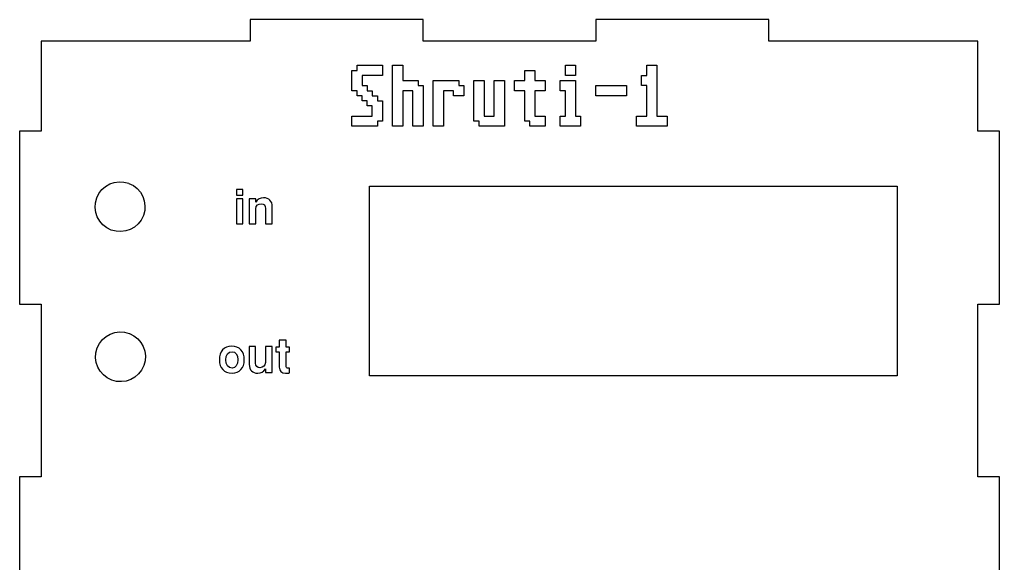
# Model space of a CAD drawing. Header units: millimetres. Extents: x 0 to 429, y 0 to 305.
# Drawn here: x 293 to 429, y 229.5 to 305 of the extents above; entities that cross this region are included whole.
import ezdxf

# ---------------------------------------------------------------- set-up
doc = ezdxf.new("R2010")
doc.units = ezdxf.units.MM
doc.layers.get('0').update_dxf_attribs({"linetype": 'CONTINUOUS'})

msp = doc.modelspace()

# ---------------------------------------------------------------- linework, layer by layer
at = {"color": 1}
for p, q in [((349, 305), (325, 305)), ((325, 305), (325, 302)), ((349, 302), (349, 305)), ((397, 305), (373, 305)), ((373, 305), (373, 302)), ((397, 302), (397, 305)), ((296, 302), (296, 289.5)), ((301, 302), (296, 302)), ((325, 302), (301, 302)), ((373, 302), (349, 302)), ((426, 302), (397, 302)), ((426, 289.5), (426, 302)), ((296, 289.5), (293, 289.5)), ((293, 289.5), (293, 265.5)), ((429, 289.5), (426, 289.5)), ((429, 265.5), (429, 289.5)), ((293, 265.5), (296, 265.5)), ((296, 265.5), (296, 241.5)), ((426, 241.5), (426, 265.5)), ((426, 265.5), (429, 265.5)), ((296, 241.5), (293, 241.5)), ((293, 241.5), (293, 217.5)), ((429, 241.5), (426, 241.5)), ((429, 217.5), (429, 241.5))]:
    msp.add_line(p, q, dxfattribs=at)
at = {"color": 7}
for p, q in [((339.12783, 296.53334), (339.12783, 297.944452)), ((339.12783, 297.944452), (339.48061, 297.944452)), ((339.48061, 297.944452), (339.83338, 297.944452)), ((339.83338, 298.297231), (339.83338, 298.650009)), ((339.83338, 298.650009), (341.59727, 298.650009)), ((339.83338, 297.944452), (339.83338, 298.297231)), ((341.59727, 298.650009), (343.36117, 298.650009)), ((343.36117, 298.650009), (343.36117, 297.944452)), ((343.36117, 297.944452), (343.36117, 297.238896)), ((344.77226, 294.416671), (344.77226, 298.650009)), ((344.77226, 298.650009), (345.47781, 298.650009)), ((345.47781, 298.650009), (346.18337, 298.650009)), ((346.18337, 298.650009), (346.18337, 297.591674)), ((363.11666, 297.238896), (363.11666, 297.944452)), ((363.11666, 297.944452), (363.82221, 297.944452)), ((363.82221, 297.944452), (364.52777, 297.944452)), ((364.52777, 297.944452), (364.52777, 297.238896)), ((368.76108, 297.944452), (368.76108, 298.650009)), ((368.76108, 298.650009), (369.46664, 298.650009)), ((368.76108, 297.238896), (368.76108, 297.944452)), ((369.46664, 298.650009), (370.1722, 298.650009)), ((370.1722, 298.650009), (370.1722, 297.944452)), ((370.1722, 297.944452), (370.1722, 297.238896)), ((380.04994, 297.944452), (380.04994, 298.650009)), ((380.04994, 298.650009), (380.7555, 298.650009)), ((380.04994, 297.238896), (380.04994, 297.944452)), ((380.7555, 298.650009), (381.46105, 298.650009)), ((381.46105, 298.650009), (381.46105, 295.122227)), ((339.12783, 295.122227), (339.12783, 296.53334)), ((341.95005, 297.238896), (340.53894, 297.238896)), ((340.53894, 297.238896), (340.53894, 296.53334)), ((340.53894, 296.53334), (340.53894, 295.827784)), ((343.36117, 297.238896), (341.95005, 297.238896)), ((346.18337, 297.591674), (346.18337, 296.53334)), ((346.18337, 296.53334), (347.2417, 296.53334)), ((347.2417, 296.53334), (348.30004, 296.53334)), ((348.30004, 296.53334), (348.30004, 296.180562)), ((350.41669, 293.358337), (350.41669, 296.53334)), ((350.41669, 296.53334), (352.18058, 296.53334)), ((352.18058, 296.53334), (353.94447, 296.53334)), ((353.94447, 296.53334), (353.94447, 296.180562)), ((356.06111, 293.711115), (356.06111, 296.53334)), ((356.06111, 296.53334), (356.76667, 296.53334)), ((356.76667, 296.53334), (357.47223, 296.53334)), ((357.47223, 296.53334), (357.47223, 294.063893)), ((358.88334, 294.063893), (358.88334, 296.53334)), ((358.88334, 296.53334), (359.5889, 296.53334)), ((359.5889, 296.53334), (360.29445, 296.53334)), ((360.29445, 296.53334), (360.29445, 293.358337)), ((361.70554, 295.827784), (361.70554, 296.53334)), ((361.70554, 296.53334), (362.4111, 296.53334)), ((362.4111, 296.53334), (363.11666, 296.53334)), ((363.11666, 296.53334), (363.11666, 297.238896)), ((364.52777, 297.238896), (364.52777, 296.53334)), ((364.52777, 296.53334), (365.23332, 296.53334)), ((365.23332, 296.53334), (365.93888, 296.53334)), ((365.93888, 296.53334), (365.93888, 295.827784)), ((368.05553, 295.827784), (368.05553, 296.53334)), ((368.05553, 296.53334), (369.11386, 296.53334)), ((369.46664, 297.238896), (368.76108, 297.238896)), ((369.11386, 296.53334), (370.1722, 296.53334)), ((370.1722, 297.238896), (369.46664, 297.238896)), ((370.1722, 296.53334), (370.1722, 294.063893)), ((379.34439, 296.53334), (379.34439, 297.238896)), ((379.34439, 297.238896), (379.69716, 297.238896)), ((379.34439, 295.827784), (379.34439, 296.53334)), ((379.69716, 297.238896), (380.04994, 297.238896)), ((339.48061, 295.122227), (339.12783, 295.122227)), ((339.83338, 295.122227), (339.48061, 295.122227)), ((339.83338, 294.769449), (339.83338, 295.122227)), ((340.53894, 295.827784), (340.89172, 295.827784)), ((340.89172, 295.827784), (341.2445, 295.827784)), ((341.2445, 295.827784), (341.2445, 295.475005)), ((341.2445, 295.475005), (341.2445, 295.122227)), ((341.2445, 295.122227), (341.59727, 295.122227)), ((341.59727, 295.122227), (341.95005, 295.122227)), ((341.95005, 295.122227), (341.95005, 294.769449)), ((346.88893, 295.122227), (346.18337, 295.122227)), ((346.18337, 295.122227), (346.18337, 292.65278)), ((347.59448, 295.122227), (346.88893, 295.122227)), ((347.59448, 292.65278), (347.59448, 295.122227)), ((348.30004, 296.180562), (348.30004, 295.827784)), ((348.30004, 295.827784), (348.65282, 295.827784)), ((348.65282, 295.827784), (349.00559, 295.827784)), ((349.00559, 295.827784), (349.00559, 293.005558)), ((352.53335, 295.122227), (351.8278, 295.122227)), ((351.8278, 295.122227), (351.8278, 292.65278)), ((353.23891, 295.122227), (352.53335, 295.122227)), ((353.23891, 294.769449), (353.23891, 295.122227)), ((353.94447, 296.180562), (353.94447, 295.827784)), ((353.94447, 295.827784), (354.29724, 295.827784)), ((354.29724, 295.827784), (354.65002, 295.827784)), ((354.65002, 295.827784), (354.65002, 295.122227)), ((354.65002, 295.122227), (354.65002, 294.416671)), ((361.70554, 295.122227), (361.70554, 295.827784)), ((362.4111, 295.122227), (361.70554, 295.122227)), ((363.11666, 295.122227), (362.4111, 295.122227)), ((363.11666, 293.005558), (363.11666, 295.122227)), ((365.23332, 295.122227), (364.52777, 295.122227)), ((364.52777, 295.122227), (364.52777, 293.358337)), ((365.93888, 295.122227), (365.23332, 295.122227)), ((365.93888, 295.827784), (365.93888, 295.122227)), ((368.05553, 295.122227), (368.05553, 295.827784)), ((368.40831, 295.122227), (368.05553, 295.122227)), ((368.76108, 295.122227), (368.40831, 295.122227)), ((368.76108, 293.358337), (368.76108, 295.122227)), ((372.9944, 295.122227), (372.9944, 295.827784)), ((372.9944, 295.827784), (375.11107, 295.827784)), ((372.9944, 294.416671), (372.9944, 295.122227)), ((375.11107, 295.827784), (377.22774, 295.827784)), ((377.22774, 295.827784), (377.22774, 295.122227)), ((377.22774, 295.122227), (377.22774, 294.416671)), ((379.69716, 295.827784), (379.34439, 295.827784)), ((380.04994, 295.827784), (379.69716, 295.827784)), ((380.04994, 293.711115), (380.04994, 295.827784)), ((381.46105, 295.122227), (381.46105, 291.594446)), ((339.83338, 294.416671), (339.83338, 294.769449)), ((340.18616, 294.416671), (339.83338, 294.416671)), ((340.53894, 294.416671), (340.18616, 294.416671)), ((340.53894, 294.063893), (340.53894, 294.416671)), ((340.53894, 293.711115), (340.53894, 294.063893)), ((341.95005, 294.769449), (341.95005, 294.416671)), ((341.95005, 294.416671), (342.30283, 294.416671)), ((342.30283, 294.416671), (342.65561, 294.416671)), ((342.65561, 294.416671), (342.65561, 294.063893)), ((342.65561, 294.063893), (342.65561, 293.711115)), ((344.77226, 290.183333), (344.77226, 294.416671)), ((353.23891, 294.416671), (353.23891, 294.769449)), ((353.94447, 294.416671), (353.23891, 294.416671)), ((354.65002, 294.416671), (353.94447, 294.416671)), ((357.47223, 294.063893), (357.47223, 291.594446)), ((358.88334, 291.594446), (358.88334, 294.063893)), ((370.1722, 294.063893), (370.1722, 291.594446)), ((375.11107, 294.416671), (372.9944, 294.416671)), ((377.22774, 294.416671), (375.11107, 294.416671)), ((340.89172, 293.711115), (340.53894, 293.711115)), ((341.2445, 293.711115), (340.89172, 293.711115)), ((341.2445, 293.358337), (341.2445, 293.711115)), ((341.2445, 293.005558), (341.2445, 293.358337)), ((341.59727, 293.005558), (341.2445, 293.005558)), ((341.95005, 293.005558), (341.59727, 293.005558)), ((341.95005, 292.300002), (341.95005, 293.005558)), ((342.65561, 293.711115), (343.00839, 293.711115)), ((343.00839, 293.711115), (343.36117, 293.711115)), ((343.36117, 293.711115), (343.36117, 292.300002)), ((346.18337, 292.65278), (346.18337, 290.183333)), ((347.59448, 290.183333), (347.59448, 292.65278)), ((349.00559, 293.005558), (349.00559, 290.183333)), ((350.41669, 290.183333), (350.41669, 293.358337)), ((351.8278, 292.65278), (351.8278, 290.183333)), ((356.06111, 290.88889), (356.06111, 293.711115)), ((360.29445, 293.358337), (360.29445, 290.183333)), ((363.11666, 290.88889), (363.11666, 293.005558)), ((364.52777, 293.358337), (364.52777, 291.594446)), ((368.76108, 291.594446), (368.76108, 293.358337)), ((380.04994, 291.594446), (380.04994, 293.711115)), ((339.12783, 290.88889), (339.12783, 291.594446)), ((339.12783, 291.594446), (340.53894, 291.594446)), ((340.53894, 291.594446), (341.95005, 291.594446)), ((341.95005, 291.594446), (341.95005, 292.300002)), ((343.36117, 292.300002), (343.36117, 290.88889)), ((357.47223, 291.594446), (358.17778, 291.594446)), ((358.17778, 291.594446), (358.88334, 291.594446)), ((364.52777, 291.594446), (365.23332, 291.594446)), ((365.23332, 291.594446), (365.93888, 291.594446)), ((365.93888, 291.594446), (365.93888, 290.88889)), ((368.05553, 290.88889), (368.05553, 291.594446)), ((368.05553, 291.594446), (368.40831, 291.594446)), ((368.40831, 291.594446), (368.76108, 291.594446)), ((370.1722, 291.594446), (370.52497, 291.594446)), ((370.52497, 291.594446), (370.87775, 291.594446)), ((370.87775, 291.594446), (370.87775, 290.88889)), ((378.63883, 290.88889), (378.63883, 291.594446)), ((378.63883, 291.594446), (379.34439, 291.594446)), ((379.34439, 291.594446), (380.04994, 291.594446)), ((381.46105, 291.594446), (382.16661, 291.594446)), ((382.16661, 291.594446), (382.87217, 291.594446)), ((382.87217, 291.594446), (382.87217, 290.88889)), ((339.12783, 290.183333), (339.12783, 290.88889)), ((340.89172, 290.183333), (339.12783, 290.183333)), ((342.65561, 290.183333), (340.89172, 290.183333)), ((343.00839, 290.88889), (342.65561, 290.88889)), ((342.65561, 290.88889), (342.65561, 290.536112)), ((342.65561, 290.536112), (342.65561, 290.183333)), ((343.36117, 290.88889), (343.00839, 290.88889)), ((345.47781, 290.183333), (344.77226, 290.183333)), ((346.18337, 290.183333), (345.47781, 290.183333)), ((348.30004, 290.183333), (347.59448, 290.183333)), ((349.00559, 290.183333), (348.30004, 290.183333)), ((351.12224, 290.183333), (350.41669, 290.183333)), ((351.8278, 290.183333), (351.12224, 290.183333)), ((356.41389, 290.88889), (356.06111, 290.88889)), ((356.76667, 290.88889), (356.41389, 290.88889)), ((356.76667, 290.536112), (356.76667, 290.88889)), ((356.76667, 290.183333), (356.76667, 290.536112)), ((358.53056, 290.183333), (356.76667, 290.183333)), ((360.29445, 290.183333), (358.53056, 290.183333)), ((363.46943, 290.88889), (363.11666, 290.88889)), ((363.82221, 290.88889), (363.46943, 290.88889)), ((363.82221, 290.536112), (363.82221, 290.88889)), ((363.82221, 290.183333), (363.82221, 290.536112)), ((364.88055, 290.183333), (363.82221, 290.183333)), ((365.93888, 290.183333), (364.88055, 290.183333)), ((365.93888, 290.88889), (365.93888, 290.183333)), ((368.05553, 290.183333), (368.05553, 290.88889)), ((369.46664, 290.183333), (368.05553, 290.183333)), ((370.87775, 290.183333), (369.46664, 290.183333)), ((370.87775, 290.88889), (370.87775, 290.183333)), ((378.63883, 290.183333), (378.63883, 290.88889)), ((380.7555, 290.183333), (378.63883, 290.183333)), ((382.87217, 290.183333), (380.7555, 290.183333)), ((382.87217, 290.88889), (382.87217, 290.183333)), ((341.57114, 281.886606), (414.82804, 281.886606)), ((341.57114, 255.562572), (341.57114, 281.886606)), ((414.82804, 281.886606), (414.82804, 255.562572)), ((323.97877, 281.426784), (323.10022, 281.426784)), ((323.10022, 281.426784), (323.10022, 280.60681)), ((323.10022, 280.60681), (323.97877, 280.60681)), ((323.97877, 280.60681), (323.97877, 281.426784)), ((323.97877, 280.138236), (323.10022, 280.138236)), ((323.10022, 280.138236), (323.10022, 276.624064)), ((323.97877, 276.624064), (323.97877, 280.138236)), ((324.85732, 280.138236), (324.85732, 276.624064)), ((325.79442, 280.138236), (324.85732, 280.138236)), ((324.85732, 280.138236), (324.85732, 280.138236)), ((325.79442, 279.669686), (325.79442, 280.138236)), ((328.07864, 276.624064), (328.07864, 279.025412)), ((325.79442, 276.624064), (325.79442, 278.732586)), ((327.14152, 278.791137), (327.14152, 276.624064)), ((323.10022, 276.624064), (323.97877, 276.624064)), ((324.85732, 276.624064), (325.79442, 276.624064)), ((327.14152, 276.624064), (328.07864, 276.624064)), ((329.98217, 260.477552), (329.04507, 260.477552)), ((329.04507, 260.477552), (329.04507, 259.540452)), ((329.98217, 259.540452), (329.98217, 260.477552)), ((322.42668, 259.657578), (322.42668, 259.657578)), ((322.48528, 258.896178), (322.48528, 258.896178)), ((325.76515, 259.599003), (324.88663, 259.599003)), ((324.88663, 259.599003), (324.88663, 257.13908)), ((325.76515, 257.314804), (325.76515, 259.599003)), ((328.04938, 259.599003), (327.11225, 259.599003)), ((327.11225, 259.599003), (327.11225, 257.373355)), ((328.04938, 256.026256), (328.04938, 259.599003)), ((329.04507, 259.540452), (328.5765, 259.540452)), ((328.5765, 259.540452), (328.5765, 258.896178)), ((328.5765, 258.896178), (329.04507, 258.896178)), ((329.04507, 258.896178), (329.04507, 256.729104)), ((329.98215, 256.963375), (329.98215, 258.896174)), ((329.98215, 258.896174), (330.45072, 258.896174)), ((330.45072, 259.540452), (329.98217, 259.540452)), ((330.45072, 258.896174), (330.45072, 259.540452)), ((330.45072, 259.540452), (330.45072, 259.540452)), ((327.11225, 256.494829), (327.11225, 256.026256)), ((327.11225, 256.026256), (328.04938, 256.026256)), ((330.45072, 256.611951), (330.275, 256.611951)), ((330.45072, 255.9677), (330.45072, 256.611951)), ((414.82804, 255.562572), (341.57114, 255.562572))]:
    msp.add_line(p, q, dxfattribs=at)
for points in [[(303.69985, 280.245991), (304.373547, 282.034724), (306.369096, 282.939368), (308.1584, 282.267189)], [(308.1694, 282.263036), (309.956412, 281.584788), (310.855972, 279.586942), (310.17924, 277.799355)], [(305.71726, 275.785729), (303.929101, 276.460945), (303.026153, 278.45726), (303.69985, 280.245991)], [(326.84867, 280.255385), (326.38012, 280.255385), (326.02869, 280.02111), (325.79442, 279.669686)], [(328.07864, 279.025412), (328.07864, 279.786835), (327.61009, 280.255385), (326.84867, 280.255385)], [(325.79442, 278.732586), (325.79442, 279.201136), (326.08727, 279.435411), (326.55582, 279.435411)], [(326.55582, 279.435411), (326.96582, 279.435411), (327.14152, 279.201136), (327.14152, 278.791137)], [(310.17924, 277.799355), (309.502508, 276.011765), (307.505422, 275.11051), (305.71726, 275.785729)], [(303.7708, 259.413909), (304.444497, 261.202642), (306.440046, 262.107285), (308.22935, 261.435106)], [(308.24035, 261.430953), (310.027362, 260.752705), (310.926922, 258.754859), (310.25019, 256.967272)], [(305.78822, 254.953646), (304.000057, 255.628858), (303.097104, 257.625174), (303.7708, 259.413909)], [(322.42668, 259.657578), (321.37243, 259.657578), (320.72816, 258.954752), (320.72816, 257.783354)], [(321.60673, 257.783354), (321.60673, 258.427628), (321.95813, 258.896178), (322.48528, 258.896178)], [(324.18376, 257.783354), (324.18376, 258.954752), (323.53951, 259.657578), (322.42668, 259.657578)], [(322.48528, 258.896178), (322.95383, 258.896178), (323.30525, 258.486179), (323.30525, 257.783354)], [(320.72816, 257.783354), (320.72816, 256.611955), (321.37243, 255.90913), (322.48523, 255.90913)], [(322.48528, 256.611955), (321.95815, 256.611955), (321.60673, 257.080528), (321.60673, 257.783354)], [(322.48523, 255.90913), (323.53951, 255.90913), (324.18376, 256.611955), (324.18376, 257.783354)], [(323.30525, 257.783354), (323.30525, 257.080528), (322.95383, 256.611955), (322.48528, 256.611955)], [(324.88663, 257.13908), (324.88663, 256.319105), (325.2966, 255.90913), (326.058, 255.90913)], [(326.35085, 256.67053), (325.99945, 256.67053), (325.76515, 256.904805), (325.76515, 257.314804)], [(327.11225, 257.373355), (327.11225, 256.963379), (326.81943, 256.67053), (326.35085, 256.67053)], [(310.25019, 256.967272), (309.573458, 255.179688), (307.576379, 254.278433), (305.78822, 254.953646)], [(326.058, 255.90913), (326.52658, 255.90913), (326.87798, 256.084853), (327.11225, 256.494829)], [(329.04507, 256.729104), (329.04507, 256.201979), (329.3379, 255.90913), (329.9236, 255.90913)], [(329.9236, 255.90913), (330.15787, 255.90913), (330.3336, 255.90913), (330.45072, 255.9677)], [(330.275, 256.611951), (330.04073, 256.611951), (329.98215, 256.670531), (329.98215, 256.963375)]]:
    msp.add_open_spline(points, degree=3, dxfattribs=at)

doc.saveas('drawing.dxf')
